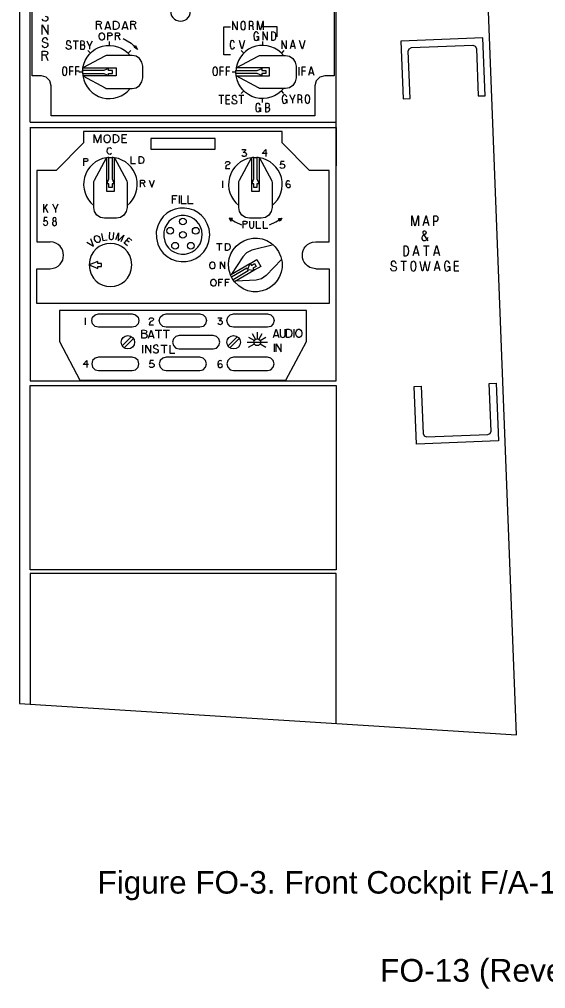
# Model space of a CAD drawing. Header units: millimetres. Extents: x 0.4 to 14.3, y 0.4 to 10.4.
# Drawn here: x 8.117 to 10.67, y 0.411 to 5.116 of the extents above; entities that cross this region are included whole.
import ezdxf

# ---------------------------------------------------------------- set-up
doc = ezdxf.new("R2010")
doc.units = ezdxf.units.MM
doc.layers.add('PDF_Geometry', color=7, linetype='Continuous')
doc.layers.add('PDF_Text', color=7, linetype='Continuous', true_color=0x231f20)
doc.styles.add('PDF Arial', font='arial.ttf')

msp = doc.modelspace()

# ---------------------------------------------------------------- linework, layer by layer
at = {"layer": 'PDF_Geometry', "lineweight": 15}
for points in [[(10.3665, 5.8443), (10.2475, 8.917), (8.1167, 9.8705), (8.1167, 1.7942), (10.5292, 1.6424), (10.3786, 5.532)], [(8.1684, 4.6169), (8.1684, 5.5945)], [(8.1684, 4.5916), (8.1684, 3.3617), (9.6538, 3.3617), (9.6538, 4.6158), (9.6538, 5.4299)], [(8.2268, 5.0428), (8.2268, 5.0894), (8.2557, 5.0428), (8.2557, 5.0894)], [(8.4916, 5.0667), (8.4916, 5.1074)], [(8.517, 5.0667), (8.5068, 5.0904)], [(8.5322, 5.0667), (8.5453, 5.1074), (8.5589, 5.0667)], [(8.5741, 5.0667), (8.5741, 5.1074)], [(8.616, 5.0667), (8.6292, 5.1074), (8.6427, 5.0667)], [(8.6579, 5.0667), (8.6579, 5.1074)], [(8.6833, 5.0667), (8.6732, 5.0904)], [(9.1728, 5.1058), (9.1728, 5.0658), (9.1723, 5.0658), (9.1523, 5.1058), (9.1514, 5.1058), (9.1514, 5.0658)], [(9.2316, 5.1058), (9.2316, 5.0658)], [(9.2525, 5.0658), (9.252, 5.0667), (9.252, 5.0681), (9.2516, 5.0691), (9.2506, 5.0779), (9.2506, 5.0798), (9.2497, 5.0812), (9.2488, 5.0821), (9.2474, 5.083), (9.246, 5.084), (9.2446, 5.084), (9.2432, 5.0844), (9.2316, 5.0844)], [(9.3014, 5.0658), (9.3014, 5.1058), (9.2972, 5.1058), (9.287, 5.0658), (9.2852, 5.0658), (9.2749, 5.1058), (9.2708, 5.1058), (9.2708, 5.0658)], [(8.5352, 5.0764), (8.5555, 5.0764)], [(8.5463, 5.0153), (8.5463, 5.0502)], [(8.5833, 5.0153), (8.5833, 5.0502)], [(8.6051, 5.0153), (8.5963, 5.0357)], [(8.619, 5.0764), (8.6393, 5.0764)], [(9.1419, 4.9445), (9.1088, 4.9445), (9.1088, 5.0799), (9.1419, 5.0799)], [(9.3671, 5.0314), (9.3671, 5.0799), (9.2889, 5.0799)], [(9.3195, 5.0546), (9.3195, 5.0146), (9.319, 5.0146), (9.2991, 5.0546), (9.2981, 5.0546), (9.2981, 5.0146)], [(9.3404, 5.0546), (9.3404, 5.0146)], [(8.4029, 5.0108), (8.3783, 5.0108)], [(8.3908, 4.9708), (8.3908, 5.0108)], [(8.4138, 5.0108), (8.4138, 4.9708)], [(8.4138, 4.9917), (8.4245, 4.9917), (8.4259, 4.9917)], [(8.4697, 5.0108), (8.4577, 4.9852), (8.4456, 5.0108)], [(8.5526, 5.0081), (8.5526, 4.99)], [(8.6198, 5.0232), (8.6585, 5.001), (8.6904, 4.9697)], [(9.2095, 5.0132), (9.1979, 4.9732), (9.1956, 4.9732), (9.184, 5.0132)], [(9.2674, 5.0328), (9.2772, 5.0328), (9.2772, 5.0141)], [(9.2966, 5.0081), (9.2966, 4.99)], [(9.4114, 5.0132), (9.4114, 4.9732), (9.411, 4.9732), (9.391, 5.0132), (9.3901, 5.0132), (9.3901, 4.9732)], [(9.4572, 4.9732), (9.4456, 5.0132), (9.4423, 5.0132), (9.4307, 4.9732)], [(9.502, 5.0132), (9.4904, 4.9732), (9.4881, 4.9732), (9.4765, 5.0132)], [(8.2272, 4.9148), (8.2272, 4.9619)], [(8.2566, 4.9148), (8.2448, 4.9423)], [(8.4484, 4.9649), (8.4612, 4.9521)], [(8.4577, 4.9852), (8.4577, 4.9708)], [(8.6567, 4.9649), (8.6439, 4.9521)], [(9.1925, 4.9649), (9.2052, 4.9521)], [(9.4007, 4.9649), (9.3879, 4.9521)], [(9.4344, 4.9862), (9.4535, 4.9862)], [(8.3775, 4.8848), (8.3598, 4.8848), (8.3598, 4.8448)], [(8.3598, 4.8662), (8.377, 4.8662)], [(8.4073, 4.8848), (8.3896, 4.8848), (8.3896, 4.8448)], [(8.3896, 4.8662), (8.4068, 4.8662)], [(8.4053, 4.8606), (8.4234, 4.8606)], [(9.1076, 4.8841), (9.0899, 4.8841), (9.0899, 4.8441)], [(9.0899, 4.8655), (9.1071, 4.8655)], [(9.1374, 4.8841), (9.1197, 4.8841), (9.1197, 4.8441)], [(9.1197, 4.8655), (9.1369, 4.8655)], [(9.1493, 4.8606), (9.1674, 4.8606)], [(9.472, 4.8841), (9.472, 4.8441)], [(9.505, 4.8841), (9.4874, 4.8841), (9.4874, 4.8441)], [(9.4874, 4.8655), (9.5046, 4.8655)], [(9.5465, 4.8441), (9.5349, 4.8841), (9.5316, 4.8841), (9.52, 4.8441)], [(9.5237, 4.8571), (9.5428, 4.8571)], [(9.2052, 4.7691), (9.1925, 4.7563)], [(9.4007, 4.7563), (9.3879, 4.7691)], [(9.1091, 4.7457), (9.0845, 4.7457)], [(9.097, 4.7057), (9.097, 4.7457)], [(9.1372, 4.7457), (9.1191, 4.7457), (9.1191, 4.7057), (9.1386, 4.7057)], [(9.1191, 4.7266), (9.1368, 4.7266)], [(9.2065, 4.7457), (9.1819, 4.7457)], [(9.1944, 4.7057), (9.1944, 4.7457)], [(9.2966, 4.7131), (9.2966, 4.7312)], [(9.3113, 4.7078), (9.3113, 4.6678)], [(9.4051, 4.7271), (9.4149, 4.7271), (9.4149, 4.7084)], [(9.4535, 4.7489), (9.4414, 4.7233), (9.4293, 4.7489)], [(9.4414, 4.7233), (9.4414, 4.7089)], [(9.468, 4.7489), (9.468, 4.7089)], [(9.4889, 4.7089), (9.4884, 4.7098), (9.4884, 4.7112), (9.4879, 4.7122), (9.487, 4.721), (9.487, 4.7229), (9.4861, 4.7243), (9.4851, 4.7252), (9.4837, 4.7261), (9.4823, 4.7271), (9.481, 4.7271), (9.4796, 4.7275), (9.468, 4.7275)], [(9.2766, 4.6859), (9.2864, 4.6859), (9.2864, 4.6673)], [(9.3113, 4.6887), (9.322, 4.6887), (9.3234, 4.6887), (9.3248, 4.6892), (9.3267, 4.6901), (9.3281, 4.6915), (9.329, 4.6929)], [(9.6538, 4.6158), (8.1683, 4.6158)], [(8.168, 4.5916), (9.6526, 4.5916)], [(9.5547, 4.0359), (9.6198, 4.0359), (9.6198, 4.3829), (9.525, 4.3829), (9.3922, 4.516), (9.3922, 4.5708), (8.4284, 4.5708), (8.4284, 4.516), (8.2956, 4.3829), (8.2008, 4.3829), (8.2008, 4.0359), (8.2659, 4.0359)], [(9.6538, 4.5916), (9.6538, 4.4052)], [(8.4803, 4.5165), (8.4803, 4.5564), (8.4957, 4.5165), (8.5114, 4.5564), (8.5114, 4.5165)], [(8.5729, 4.5165), (8.5729, 4.5564)], [(8.6383, 4.5165), (8.6151, 4.5165), (8.6151, 4.5564), (8.6383, 4.5564)], [(8.6151, 4.5398), (8.6317, 4.5398)], [(9.1958, 4.484), (9.214, 4.484), (9.2136, 4.4801), (9.2118, 4.4769), (9.2086, 4.4737), (9.2051, 4.4715), (9.2015, 4.4697)], [(9.3196, 4.464), (9.294, 4.464), (9.3125, 4.484), (9.3125, 4.4498)], [(8.4295, 4.4056), (8.4295, 4.4398)], [(8.6581, 4.4495), (8.6581, 4.4157), (8.6797, 4.4157)], [(8.6984, 4.4157), (8.6984, 4.4499)], [(9.1174, 4.4165), (9.117, 4.4186), (9.1178, 4.4215), (9.1202, 4.424), (9.1234, 4.4258), (9.1273, 4.4265), (9.1316, 4.4258), (9.1348, 4.424), (9.1373, 4.4215)], [(9.401, 4.4261), (9.3854, 4.4261), (9.3825, 4.4101), (9.3854, 4.4126), (9.3886, 4.414), (9.3925, 4.4147), (9.3971, 4.4136), (9.401, 4.4111), (9.4039, 4.4076), (9.4046, 4.4033), (9.4039, 4.399), (9.401, 4.3955), (9.3971, 4.393), (9.3925, 4.3923), (9.3875, 4.393), (9.3836, 4.3955), (9.3815, 4.3987)], [(9.117, 4.3923), (9.138, 4.3923)], [(8.705, 4.3006), (8.705, 4.3348)], [(8.7468, 4.3348), (8.7596, 4.3006), (8.7724, 4.3348)], [(9.103, 4.3328), (9.103, 4.2986)], [(8.7263, 4.3006), (8.7178, 4.3206)], [(8.8593, 4.2215), (8.8593, 4.261), (8.8825, 4.261)], [(8.8593, 4.2448), (8.8759, 4.2448)], [(8.8922, 4.261), (8.8922, 4.2215)], [(8.9018, 4.261), (8.9018, 4.2215), (8.9272, 4.2215)], [(8.9347, 4.261), (8.9347, 4.2215), (8.96, 4.2215)], [(8.2334, 4.1917), (8.2534, 4.2182)], [(8.2334, 4.2182), (8.2334, 4.1782)], [(8.2413, 4.2024), (8.2543, 4.1782)], [(8.3035, 4.2182), (8.2914, 4.1926), (8.2793, 4.2182)], [(8.2914, 4.1926), (8.2914, 4.1782)], [(8.2515, 4.1542), (8.2366, 4.1542), (8.2348, 4.1338)], [(9.1344, 4.1514), (9.1632, 4.1326), (9.1946, 4.1187)], [(9.3302, 4.1191), (9.3611, 4.1328), (9.3894, 4.1514)], [(10.0544, 4.1144), (10.0544, 4.1605), (10.0496, 4.1605), (10.0378, 4.1144), (10.0357, 4.1144), (10.0239, 4.1605), (10.0191, 4.1605), (10.0191, 4.1144)], [(10.1055, 4.1144), (10.0921, 4.1605), (10.0883, 4.1605), (10.0749, 4.1144)], [(10.1458, 4.1578), (10.1442, 4.1589), (10.1426, 4.1599), (10.141, 4.1599), (10.1399, 4.1605), (10.126, 4.1605), (10.126, 4.1144)], [(8.2798, 4.1175), (8.2808, 4.1165), (8.2821, 4.1156), (8.284, 4.1147), (8.2854, 4.1142), (8.2873, 4.1142)], [(9.2019, 4.102), (9.2019, 4.1362)], [(9.2335, 4.1362), (9.2335, 4.1123), (9.2342, 4.1084), (9.2364, 4.1048), (9.2399, 4.1027), (9.2439, 4.102), (9.2478, 4.1027), (9.251, 4.1048), (9.2535, 4.1084), (9.2542, 4.1123), (9.2542, 4.1362)], [(9.2659, 4.1358), (9.2659, 4.102), (9.2876, 4.102)], [(9.3003, 4.1358), (9.3003, 4.102), (9.322, 4.102)], [(10.0792, 4.1294), (10.1012, 4.1294)], [(8.4434, 4.0337), (8.4762, 4.0152), (8.4636, 4.0507)], [(8.5152, 4.0766), (8.5213, 4.0422), (8.5433, 4.0461)], [(8.5537, 4.0832), (8.5516, 4.0587), (8.5519, 4.0546), (8.5538, 4.0508), (8.5573, 4.0482), (8.5612, 4.0472), (8.5653, 4.0475), (8.5688, 4.0495), (8.5717, 4.0529), (8.5728, 4.0568), (8.5749, 4.0814)], [(8.5842, 4.0465), (8.5977, 4.0791), (8.5968, 4.0413), (8.6231, 4.0685), (8.6096, 4.0359)], [(8.6405, 4.0158), (8.6248, 4.029), (8.6474, 4.056), (8.6631, 4.0428)], [(10.0997, 4.0412), (10.0772, 4.0755), (10.0761, 4.0777), (10.0756, 4.0798), (10.0756, 4.0836), (10.0766, 4.0857), (10.0777, 4.0873), (10.0793, 4.0884), (10.0815, 4.0889), (10.0836, 4.0889), (10.0852, 4.0884), (10.0874, 4.0873)], [(8.638, 4.0447), (8.6492, 4.0353)], [(9.0733, 4.0282), (9.1004, 4.0282)], [(9.0868, 4.0282), (9.0868, 3.994)], [(9.1172, 3.994), (9.1172, 4.0282)], [(9.349, 4.0207), (9.2444, 3.9949), (9.2193, 3.9833), (9.2002, 3.9633), (9.1467, 3.8796)], [(9.9814, 4.0142), (9.9814, 3.9681)], [(10.057, 3.9681), (10.0436, 4.0142), (10.0399, 4.0142), (10.0265, 3.9681)], [(10.1059, 4.0142), (10.0775, 4.0142)], [(10.092, 3.9681), (10.092, 4.0142)], [(10.1569, 3.9681), (10.1436, 4.0142), (10.1398, 4.0142), (10.1264, 3.9681)], [(10.0308, 3.9831), (10.0527, 3.9831)], [(10.1307, 3.9831), (10.1527, 3.9831)], [(9.5547, 3.9054), (9.6198, 3.9054), (9.6198, 3.7358), (8.2008, 3.7358), (8.2008, 3.9054), (8.2659, 3.9054)], [(9.0931, 3.9044), (9.0931, 3.9383), (9.1141, 3.9044), (9.1141, 3.9383)], [(9.2551, 3.8971), (9.224, 3.9008), (9.2276, 3.8946), (9.1533, 3.8517), (9.1492, 3.8583), (9.1455, 3.8652), (9.1429, 3.8706), (9.1406, 3.8761), (9.2357, 3.9311), (9.2364, 3.9315), (9.2422, 3.9214), (9.258, 3.9306), (9.2657, 3.9169), (9.2499, 3.9078), (9.2559, 3.8976)], [(9.2357, 3.9311), (9.2233, 3.902), (9.2198, 3.9082), (9.1455, 3.8652)], [(9.2364, 3.9315), (9.2691, 3.9501), (9.2885, 3.9164), (9.2559, 3.8976), (9.2551, 3.8971), (9.1602, 3.8422), (9.1566, 3.8469), (9.1533, 3.8517)], [(9.3893, 3.9507), (9.3148, 3.8728), (9.2922, 3.8568), (9.2653, 3.8503), (9.1663, 3.8457)], [(9.9953, 3.941), (9.9669, 3.941)], [(9.9814, 3.895), (9.9814, 3.941)], [(10.1081, 3.941), (10.0984, 3.895), (10.0947, 3.895), (10.0861, 3.941), (10.0834, 3.941), (10.0749, 3.895), (10.0717, 3.895), (10.062, 3.941)], [(10.1591, 3.895), (10.1457, 3.941), (10.142, 3.941), (10.1286, 3.895)], [(10.1329, 3.91), (10.1548, 3.91)], [(10.1946, 3.9159), (10.2058, 3.9159), (10.2058, 3.8944)], [(10.2472, 3.941), (10.2263, 3.941), (10.2263, 3.895), (10.2488, 3.895)], [(10.2263, 3.9191), (10.2467, 3.9191)], [(9.0837, 3.8201), (9.0837, 3.854), (9.1036, 3.854)], [(9.0837, 3.8401), (9.0979, 3.8401)], [(9.1165, 3.8201), (9.1165, 3.854), (9.1365, 3.854)], [(9.1165, 3.8401), (9.1308, 3.8401)], [(8.4366, 3.6677), (8.4366, 3.6335)], [(8.7475, 3.6577), (8.7471, 3.6599), (8.7478, 3.6627), (8.7503, 3.6652), (8.7535, 3.667), (8.7574, 3.6677), (8.7617, 3.667), (8.7649, 3.6652), (8.7674, 3.6627)], [(8.7471, 3.6335), (8.7681, 3.6335)], [(9.079, 3.6677), (9.0971, 3.6677), (9.0968, 3.6638), (9.095, 3.6606), (9.0918, 3.6574), (9.0882, 3.6552), (9.0847, 3.6535)], [(8.7116, 3.5678), (8.7116, 3.6077)], [(8.7433, 3.5678), (8.7562, 3.6077), (8.7695, 3.5678)], [(8.7462, 3.5773), (8.7662, 3.5773)], [(8.7758, 3.6077), (8.8074, 3.6077)], [(8.7917, 3.6077), (8.7917, 3.5678)], [(8.8138, 3.6077), (8.8454, 3.6077)], [(8.8296, 3.6077), (8.8296, 3.5678)], [(9.2466, 3.5908), (9.2629, 3.5626)], [(9.271, 3.5974), (9.271, 3.5647)], [(9.2792, 3.5626), (9.2955, 3.5908)], [(9.3502, 3.5719), (9.363, 3.6118), (9.3763, 3.5719)], [(9.3531, 3.5815), (9.373, 3.5815)], [(9.3827, 3.6118), (9.3827, 3.584), (9.3835, 3.5794), (9.386, 3.5752), (9.3902, 3.5727), (9.3947, 3.5719), (9.3993, 3.5727), (9.4031, 3.5752), (9.406, 3.5794), (9.4068, 3.584), (9.4068, 3.6118)], [(9.4132, 3.5719), (9.4132, 3.6118)], [(9.4486, 3.6114), (9.4486, 3.5719)], [(8.6162, 3.5304), (8.6613, 3.5756)], [(8.6253, 3.5213), (8.6704, 3.5665)], [(8.7145, 3.5346), (8.7145, 3.4951)], [(8.7298, 3.4951), (8.7298, 3.5346), (8.7543, 3.4951), (8.7543, 3.5346)], [(8.8028, 3.535), (8.8344, 3.535)], [(8.8186, 3.535), (8.8186, 3.4951)], [(8.8464, 3.5346), (8.8464, 3.4951), (8.8717, 3.4951)], [(9.1293, 3.5304), (9.1744, 3.5756)], [(9.1384, 3.5213), (9.1836, 3.5665)], [(9.2222, 3.5484), (9.3199, 3.5484)], [(9.2287, 3.5729), (9.2569, 3.5566)], [(9.2287, 3.524), (9.2569, 3.5403)], [(9.2851, 3.5566), (9.3133, 3.5729)], [(9.2851, 3.5403), (9.3133, 3.524)], [(9.3531, 3.5408), (9.3531, 3.5013)], [(9.3627, 3.5013), (9.3627, 3.5408), (9.3873, 3.5013), (9.3873, 3.5408)], [(8.4516, 3.4398), (8.426, 3.4398), (8.4445, 3.4598), (8.4445, 3.4256)], [(8.767, 3.4594), (8.7514, 3.4594), (8.7485, 3.4434), (8.7514, 3.4459), (8.7546, 3.4473), (8.7585, 3.448), (8.7631, 3.4469), (8.767, 3.4445), (8.7699, 3.4409), (8.7706, 3.4366), (8.7699, 3.4323), (8.767, 3.4288), (8.7631, 3.4263), (8.7585, 3.4256), (8.7535, 3.4263), (8.7496, 3.4288), (8.7475, 3.432)], [(9.6538, 3.3384), (9.6538, 2.4443), (8.1684, 2.4443), (8.1684, 3.3384), (9.6538, 3.3384), (9.6538, 2.9527)], [(9.6538, 1.6975), (9.6538, 2.4255), (8.1684, 2.4255), (8.1684, 1.7909)]]:
    msp.add_lwpolyline(points, dxfattribs=at)
for points in [[(9.5504, 5.2637), (9.5569, 5.2394), (9.5746, 5.2216), (9.5988, 5.2151), (9.6434, 5.2151), (9.6434, 4.8425), (9.5988, 4.8425), (9.5746, 4.836), (9.5569, 4.8182), (9.5504, 4.7939), (9.5504, 4.6484), (8.2716, 4.6484), (8.2716, 4.7939), (8.2651, 4.8182), (8.2474, 4.836), (8.2232, 4.8425), (8.1786, 4.8425), (8.1786, 5.2151), (8.2232, 5.2151), (8.2474, 5.2216), (8.2651, 5.2394), (8.2716, 5.2637), (8.2716, 5.4092), (9.5504, 5.4092)], [(8.673, 4.9815), (8.6803, 4.9888), (8.6904, 4.9697)], [(9.979, 4.7301), (10.0125, 4.7314), (10.0036, 4.9618), (10.0079, 4.9734), (10.0191, 4.9786), (10.3173, 4.9902), (10.3288, 4.9859), (10.334, 4.9747), (10.3429, 4.7442), (10.3765, 4.7455), (10.3657, 5.0258), (9.9681, 5.0103)], [(8.5497, 4.8529), (8.5678, 4.8529), (8.5678, 4.8682), (8.5497, 4.8682), (8.5497, 4.8779), (8.5263, 4.8682), (8.4236, 4.8682), (8.4234, 4.8606), (8.4236, 4.8529), (8.5263, 4.8529), (8.5497, 4.8432)], [(8.754, 4.5379), (8.754, 4.4857), (9.0666, 4.4857), (9.0666, 4.5379)], [(8.551, 4.4453), (8.5587, 4.4455), (8.5663, 4.4453), (8.5663, 4.3416), (8.5761, 4.318), (8.5663, 4.318), (8.5663, 4.2997), (8.551, 4.2997), (8.551, 4.318), (8.5412, 4.318), (8.551, 4.3416)], [(9.2542, 4.4453), (9.2619, 4.4455), (9.2696, 4.4453), (9.2696, 4.3416), (9.2794, 4.318), (9.2696, 4.318), (9.2696, 4.2997), (9.2542, 4.2997), (9.2542, 4.318), (9.2445, 4.318), (9.2542, 4.3416)], [(9.1344, 4.1514), (9.1428, 4.1357), (9.1514, 4.1488)], [(9.3822, 4.1357), (9.3735, 4.1488), (9.3905, 4.1514)], [(8.4966, 3.916), (8.5148, 3.916), (8.5148, 3.9313), (8.4966, 3.9313), (8.4966, 3.9411), (8.4545, 3.9237), (8.4966, 3.9062)], [(8.4102, 3.3637), (9.4104, 3.3637), (9.5094, 3.5516), (9.5094, 3.7029), (8.3112, 3.7029), (8.3112, 3.5516)], [(8.5001, 3.621), (8.4838, 3.6253), (8.4719, 3.6373), (8.4675, 3.6536), (8.4719, 3.6699), (8.4838, 3.6818), (8.5001, 3.6862), (8.6642, 3.6862), (8.6804, 3.6818), (8.6923, 3.6699), (8.6967, 3.6536), (8.6923, 3.6373), (8.6804, 3.6253), (8.6642, 3.621)], [(8.9923, 3.621), (8.8283, 3.621), (8.812, 3.6253), (8.8, 3.6373), (8.7957, 3.6536), (8.8, 3.6699), (8.812, 3.6818), (8.8283, 3.6862), (8.9923, 3.6862), (9.0086, 3.6818), (9.0205, 3.6699), (9.0249, 3.6536), (9.0205, 3.6373), (9.0086, 3.6253)], [(9.3205, 3.621), (9.1564, 3.621), (9.1402, 3.6253), (9.1282, 3.6373), (9.1239, 3.6536), (9.1282, 3.6699), (9.1402, 3.6818), (9.1564, 3.6862), (9.3205, 3.6862), (9.3368, 3.6818), (9.3487, 3.6699), (9.3531, 3.6536), (9.3487, 3.6373), (9.3368, 3.6253)], [(9.0562, 3.5158), (9.0724, 3.5202), (9.0843, 3.5321), (9.0887, 3.5484), (9.0843, 3.5647), (9.0724, 3.5767), (9.0562, 3.5811), (8.8921, 3.5811), (8.8758, 3.5767), (8.8639, 3.5647), (8.8595, 3.5484), (8.8639, 3.5321), (8.8758, 3.5202), (8.8921, 3.5158)], [(8.5001, 3.4107), (8.6642, 3.4107), (8.6804, 3.415), (8.6923, 3.427), (8.6967, 3.4433), (8.6923, 3.4596), (8.6804, 3.4715), (8.6642, 3.4759), (8.5001, 3.4759), (8.4838, 3.4715), (8.4719, 3.4596), (8.4675, 3.4433), (8.4719, 3.427), (8.4838, 3.415)], [(8.9923, 3.4107), (9.0086, 3.415), (9.0205, 3.427), (9.0249, 3.4433), (9.0205, 3.4596), (9.0086, 3.4715), (8.9923, 3.4759), (8.8283, 3.4759), (8.812, 3.4715), (8.8, 3.4596), (8.7957, 3.4433), (8.8, 3.427), (8.812, 3.415), (8.8283, 3.4107)], [(9.1564, 3.4107), (9.3205, 3.4107), (9.3368, 3.415), (9.3487, 3.427), (9.3531, 3.4433), (9.3487, 3.4596), (9.3368, 3.4715), (9.3205, 3.4759), (9.1564, 3.4759), (9.1402, 3.4715), (9.1282, 3.4596), (9.1239, 3.4433), (9.1282, 3.427), (9.1402, 3.415)], [(10.397, 3.348), (10.4306, 3.3493), (10.4414, 3.0691), (10.0439, 3.0537), (10.033, 3.3339), (10.0666, 3.3352), (10.0755, 3.1048), (10.0807, 3.0935), (10.0923, 3.0892), (10.3904, 3.1008), (10.4017, 3.106), (10.4059, 3.1176)]]:
    msp.add_lwpolyline(points, close=True, dxfattribs=at)
for points in [[(8.4236, 4.8682), (8.4241, 4.8741), (8.4248, 4.88), (8.5858, 4.88), (8.5858, 4.8412), (8.4248, 4.8412), (8.5324, 4.7834), (8.5383, 4.7811), (8.5446, 4.7804), (8.6636, 4.7804), (8.6834, 4.7843), (8.7002, 4.7955), (8.7114, 4.8123), (8.7153, 4.8321), (8.7153, 4.8891), (8.7114, 4.9089), (8.7002, 4.9257), (8.6834, 4.9369), (8.6636, 4.9408), (8.5442, 4.9408), (8.5379, 4.94), (8.5319, 4.9377), (8.4248, 4.88, -0.656345), (8.6539, 4.9408)], [(9.3979, 4.9408, 0.656323), (9.1688, 4.88), (9.276, 4.9377), (9.2819, 4.94), (9.2882, 4.9408), (9.4077, 4.9408), (9.4274, 4.9369), (9.4442, 4.9257), (9.4554, 4.9089), (9.4593, 4.8891), (9.4593, 4.8321), (9.4554, 4.8123), (9.4442, 4.7955), (9.4274, 4.7843), (9.4077, 4.7804), (9.2887, 4.7804), (9.2824, 4.7811), (9.2764, 4.7834), (9.1689, 4.8412), (9.3299, 4.8412), (9.3299, 4.88), (9.1689, 4.88), (9.1681, 4.8741), (9.1676, 4.8682)], [(8.4236, 4.8529), (8.4241, 4.8471), (8.4248, 4.8412, 0.656614), (8.6539, 4.7804)], [(9.3979, 4.7804, -0.656693), (9.1689, 4.8412), (9.1681, 4.8471), (9.1676, 4.8529), (9.1674, 4.8606), (9.1676, 4.8682), (9.2703, 4.8682), (9.2937, 4.8779), (9.2937, 4.8682), (9.3118, 4.8682), (9.3118, 4.8529), (9.2937, 4.8529), (9.2937, 4.8432), (9.2703, 4.8529), (9.1676, 4.8529)], [(8.551, 4.4453), (8.5451, 4.4448), (8.5392, 4.4441, 0.654516), (8.4779, 4.2127)], [(8.6394, 4.2127, 0.654378), (8.5782, 4.4441), (8.6363, 4.3359), (8.6386, 4.3299), (8.6394, 4.3235), (8.6394, 4.2028), (8.6354, 4.1829), (8.6242, 4.166), (8.6072, 4.1546), (8.5873, 4.1507), (8.53, 4.1507), (8.5101, 4.1546), (8.4932, 4.166), (8.4819, 4.1829), (8.4779, 4.2028), (8.4779, 4.3231), (8.4787, 4.3294), (8.481, 4.3354), (8.5392, 4.4441), (8.5391, 4.2814), (8.5782, 4.2814), (8.5782, 4.444), (8.5723, 4.4448), (8.5663, 4.4453)], [(9.2542, 4.4453), (9.2483, 4.4448), (9.2425, 4.4441, 0.654505), (9.1812, 4.2127)], [(9.3427, 4.2127, 0.654378), (9.2815, 4.4441), (9.3396, 4.3359), (9.3419, 4.3299), (9.3427, 4.3235), (9.3427, 4.2028), (9.3387, 4.1829), (9.3274, 4.166), (9.3105, 4.1546), (9.2906, 4.1507), (9.2333, 4.1507), (9.2133, 4.1546), (9.1964, 4.166), (9.1851, 4.1829), (9.1812, 4.2028), (9.1812, 4.3231), (9.182, 4.3294), (9.1843, 4.3354), (9.2425, 4.4441), (9.2424, 4.2814), (9.2815, 4.2814), (9.2815, 4.444), (9.2755, 4.4448), (9.2696, 4.4453)]]:
    msp.add_lwpolyline(points, format="xyb", dxfattribs=at)
for centre, radius in [((8.9103, 4.135), 0.0163), ((8.8484, 4.0899), 0.0163), ((8.9722, 4.0899), 0.0163), ((8.9103, 4.0698), 0.0163), ((8.872, 4.017), 0.0163), ((8.9486, 4.017), 0.0163), ((8.6433, 3.5484), 0.0326), ((9.1564, 3.5484), 0.0326), ((9.271, 3.5484), 0.0163)]:
    msp.add_circle(centre, radius, dxfattribs=at)
for points in [[(8.2413, 5.1318), (8.2742, 5.1256), (8.2405, 5.0886), (8.2275, 5.1171)], [(8.8538, 5.1738), (8.8296, 5.0856), (8.9678, 5.0857), (8.9436, 5.1738)], [(8.4916, 5.1074), (8.4997, 5.1061), (8.5141, 5.1117), (8.5153, 5.0989)], [(8.5153, 5.0989), (8.5141, 5.0861), (8.4997, 5.0916), (8.4916, 5.0904)], [(8.5741, 5.1074), (8.5906, 5.1097), (8.5998, 5.1039), (8.6008, 5.087)], [(8.6008, 5.087), (8.5998, 5.0701), (8.5906, 5.0643), (8.5741, 5.0667)], [(8.6579, 5.1074), (8.6661, 5.1061), (8.6805, 5.1117), (8.6816, 5.0989)], [(8.6816, 5.0989), (8.6805, 5.0861), (8.6661, 5.0917), (8.6579, 5.0904)], [(9.2022, 5.1068), (9.1912, 5.105), (9.1916, 5.0958), (9.191, 5.0868)], [(9.191, 5.0868), (9.191, 5.0825), (9.1912, 5.0752), (9.1929, 5.0714)], [(9.2133, 5.0844), (9.2129, 5.0939), (9.2139, 5.105), (9.2022, 5.1068)], [(9.2022, 5.0644), (9.213, 5.0661), (9.2129, 5.0756), (9.2133, 5.0844)], [(9.2516, 5.097), (9.2508, 5.1085), (9.2394, 5.1055), (9.2316, 5.1058)], [(9.2409, 5.0844), (9.2475, 5.0841), (9.253, 5.0907), (9.2516, 5.097)], [(8.255, 5.0156), (8.2466, 5.0426), (8.2065, 5.0104), (8.2413, 5.0038)], [(8.5134, 5.0157), (8.498, 5.0225), (8.5022, 5.054), (8.5199, 5.0498)], [(8.5199, 5.0498), (8.5361, 5.0435), (8.5312, 5.0112), (8.5134, 5.0157)], [(8.5463, 5.0502), (8.5534, 5.0491), (8.5656, 5.0539), (8.5667, 5.0429)], [(8.5667, 5.0429), (8.5656, 5.0319), (8.5534, 5.0368), (8.5463, 5.0357)], [(8.5833, 5.0502), (8.5903, 5.0491), (8.6026, 5.0539), (8.6036, 5.0429)], [(8.6036, 5.0429), (8.6026, 5.0319), (8.5903, 5.0367), (8.5833, 5.0357)], [(9.1929, 5.0714), (9.1949, 5.0667), (9.1973, 5.0655), (9.2022, 5.0644)], [(9.2763, 5.0439), (9.2722, 5.063), (9.2509, 5.0587), (9.2544, 5.0304)], [(9.3618, 5.0337), (9.3613, 5.0505), (9.3592, 5.0566), (9.3404, 5.0546)], [(8.2413, 5.0038), (8.2742, 4.9976), (8.2405, 4.9606), (8.2275, 4.9891)], [(8.3464, 5.008), (8.3439, 5.0046), (8.3442, 5.0017), (8.3455, 4.9978)], [(8.3455, 4.9978), (8.3476, 4.9908), (8.3529, 4.9922), (8.3608, 4.9894)], [(8.3655, 5.0011), (8.3668, 5.0121), (8.3529, 5.0153), (8.3464, 5.008)], [(8.3608, 4.9894), (8.3684, 4.9861), (8.3698, 4.9745), (8.3618, 4.9708)], [(8.4333, 5.0025), (8.431, 5.0135), (8.4231, 5.0105), (8.4138, 5.0108)], [(8.4347, 4.9806), (8.4353, 4.9858), (8.4302, 4.9926), (8.4245, 4.9917)], [(8.4259, 4.9917), (8.4302, 4.9924), (8.434, 4.9983), (8.4333, 5.0025)], [(9.1612, 5.0025), (9.1582, 5.0202), (9.1375, 5.0176), (9.1394, 4.9941)], [(9.1394, 4.9941), (9.1397, 4.9869), (9.1389, 4.9757), (9.1473, 4.9727)], [(9.2544, 5.0304), (9.2554, 5.0221), (9.2556, 5.015), (9.2656, 5.0132)], [(9.2656, 5.0132), (9.2762, 5.0148), (9.2762, 5.024), (9.2767, 5.0328)], [(9.3404, 5.0146), (9.357, 5.0124), (9.3616, 5.0184), (9.3618, 5.0337)], [(8.2272, 4.9619), (8.2366, 4.9605), (8.2533, 4.9669), (8.2546, 4.9521)], [(8.2546, 4.9521), (8.2533, 4.9373), (8.2366, 4.9437), (8.2272, 4.9423)], [(8.3618, 4.9708), (8.3528, 4.9672), (8.3435, 4.9705), (8.3441, 4.9815)], [(8.4138, 4.9708), (8.4237, 4.9705), (8.4327, 4.969), (8.4347, 4.9806)], [(9.1473, 4.9727), (9.151, 4.9712), (9.1532, 4.9721), (9.1566, 4.9741)], [(9.1566, 4.9741), (9.1589, 4.9763), (9.1606, 4.9792), (9.1608, 4.9825)], [(8.3365, 4.8857), (8.3255, 4.8839), (8.3259, 4.8748), (8.3253, 4.8657)], [(8.3253, 4.8657), (8.3253, 4.8615), (8.3255, 4.8542), (8.3272, 4.8503)], [(8.3272, 4.8503), (8.3292, 4.8457), (8.3317, 4.8445), (8.3365, 4.8434)], [(8.3476, 4.8634), (8.3473, 4.8728), (8.3482, 4.884), (8.3365, 4.8857)], [(8.3365, 4.8434), (8.3473, 4.845), (8.3472, 4.8545), (8.3476, 4.8634)], [(9.0554, 4.865), (9.0557, 4.8557), (9.055, 4.8444), (9.0666, 4.8427)], [(9.0666, 4.8851), (9.0556, 4.8832), (9.056, 4.8741), (9.0554, 4.865)], [(9.0777, 4.8627), (9.0773, 4.8722), (9.0783, 4.8833), (9.0666, 4.8851)], [(9.0666, 4.8427), (9.0774, 4.8443), (9.0773, 4.8539), (9.0777, 4.8627)], [(9.4139, 4.7382), (9.41, 4.7573), (9.3886, 4.753), (9.3921, 4.7247)], [(9.1663, 4.7057), (9.1573, 4.7021), (9.148, 4.7053), (9.1486, 4.7164)], [(9.151, 4.7429), (9.1485, 4.7394), (9.1487, 4.7365), (9.15, 4.7327)], [(9.15, 4.7327), (9.1516, 4.7257), (9.1599, 4.7263), (9.1654, 4.7243)], [(9.17, 4.7359), (9.1713, 4.747), (9.1574, 4.7502), (9.151, 4.7429)], [(9.1654, 4.7243), (9.1729, 4.7209), (9.1743, 4.7094), (9.1663, 4.7057)], [(9.2854, 4.6971), (9.2814, 4.7162), (9.2601, 4.7118), (9.2636, 4.6836)], [(9.3309, 4.6994), (9.3285, 4.7105), (9.3208, 4.7074), (9.3113, 4.7078)], [(9.3921, 4.7247), (9.393, 4.7164), (9.3933, 4.7092), (9.4033, 4.7075)], [(9.4033, 4.7075), (9.4139, 4.7092), (9.4139, 4.7183), (9.4144, 4.7271)], [(9.4879, 4.7401), (9.4872, 4.7515), (9.4758, 4.7486), (9.468, 4.7489)], [(9.4772, 4.7275), (9.4839, 4.7272), (9.4894, 4.7338), (9.4879, 4.7401)], [(9.5033, 4.7298), (9.5036, 4.7206), (9.5029, 4.7092), (9.5145, 4.7075)], [(9.5145, 4.7499), (9.5035, 4.748), (9.5039, 4.7389), (9.5033, 4.7298)], [(9.5256, 4.7275), (9.5252, 4.737), (9.5262, 4.7481), (9.5145, 4.7499)], [(9.5145, 4.7075), (9.5252, 4.7091), (9.5252, 4.7187), (9.5256, 4.7275)], [(9.2636, 4.6836), (9.2645, 4.6752), (9.2648, 4.6682), (9.2747, 4.6664)], [(9.2747, 4.6664), (9.2854, 4.668), (9.2854, 4.6772), (9.2859, 4.6859)], [(9.3113, 4.6678), (9.3212, 4.6675), (9.3302, 4.666), (9.3323, 4.6775)], [(9.3323, 4.6775), (9.3329, 4.6828), (9.3277, 4.6896), (9.322, 4.6887)], [(9.329, 4.6929), (9.3304, 4.6948), (9.3312, 4.6971), (9.3309, 4.6994)], [(8.5382, 4.5169), (8.5206, 4.5248), (8.5256, 4.5608), (8.5457, 4.556)], [(8.5457, 4.556), (8.5642, 4.5487), (8.5586, 4.5118), (8.5382, 4.5169)], [(8.5729, 4.5564), (8.5891, 4.5587), (8.5981, 4.553), (8.5991, 4.5365)], [(8.5991, 4.5365), (8.5981, 4.5199), (8.5892, 4.5142), (8.5729, 4.5165)], [(8.5638, 4.4652), (8.5553, 4.451), (8.5423, 4.464), (8.5428, 4.4762)], [(8.5428, 4.4762), (8.5426, 4.4887), (8.5545, 4.5011), (8.5638, 4.4877)], [(9.2036, 4.4708), (9.2315, 4.4717), (9.2142, 4.4359), (9.1962, 4.4551)], [(8.4295, 4.4398), (8.4364, 4.4388), (8.4484, 4.4435), (8.4494, 4.4327)], [(8.4494, 4.4327), (8.4484, 4.4219), (8.4365, 4.4267), (8.4295, 4.4256)], [(8.6984, 4.4499), (8.7123, 4.4518), (8.72, 4.447), (8.7209, 4.4328)], [(8.7209, 4.4328), (8.72, 4.4186), (8.7123, 4.4137), (8.6984, 4.4157)], [(9.1373, 4.4215), (9.1423, 4.4068), (9.117, 4.4155), (9.117, 4.3923)], [(8.705, 4.3348), (8.7118, 4.3338), (8.724, 4.3384), (8.7249, 4.3277)], [(9.4298, 4.3293), (9.4068, 4.3468), (9.4003, 4.2942), (9.4252, 4.299)], [(8.7249, 4.3277), (8.724, 4.317), (8.7118, 4.3216), (8.705, 4.3206)], [(9.4252, 4.299), (9.4468, 4.3113), (9.4132, 4.3269), (9.411, 4.3068)], [(9.0405, 4.0698), (9.034, 4.233), (8.808, 4.2473), (8.7811, 4.0861)], [(9.0041, 4.0698), (8.9995, 4.186), (8.8394, 4.198), (8.8176, 4.0838)], [(8.2348, 4.1338), (8.2402, 4.1449), (8.2541, 4.1401), (8.2525, 4.1244)], [(8.2789, 4.1477), (8.2788, 4.142), (8.2787, 4.1388), (8.2845, 4.1361)], [(8.2868, 4.1547), (8.282, 4.153), (8.28, 4.1532), (8.2789, 4.1477)], [(8.2952, 4.1463), (8.2957, 4.1515), (8.2913, 4.1541), (8.2868, 4.1547)], [(8.2896, 4.1361), (8.2945, 4.1384), (8.2954, 4.1411), (8.2952, 4.1463)], [(10.1453, 4.139), (10.1496, 4.1426), (10.1482, 4.1453), (10.1495, 4.1487)], [(10.1495, 4.1487), (10.1486, 4.1521), (10.149, 4.1552), (10.1458, 4.1578)], [(8.2525, 4.1244), (8.2508, 4.1085), (8.2334, 4.1119), (8.2334, 4.123)], [(8.2775, 4.1254), (8.2775, 4.1204), (8.277, 4.1216), (8.2798, 4.1175)], [(8.2868, 4.1365), (8.2802, 4.1354), (8.2778, 4.1317), (8.2775, 4.1254)], [(8.2966, 4.1235), (8.2968, 4.1306), (8.2945, 4.1356), (8.2868, 4.1365)], [(8.2873, 4.1142), (8.2916, 4.1138), (8.2972, 4.1191), (8.2966, 4.1235)], [(9.1406, 3.8761), (9.0877, 4.0284), (9.2887, 4.1256), (9.3747, 3.9889)], [(9.2019, 4.1362), (9.2087, 4.1352), (9.2209, 4.1398), (9.2219, 4.129)], [(9.2219, 4.129), (9.2209, 4.1183), (9.2088, 4.123), (9.2019, 4.1219)], [(10.126, 4.1358), (10.1364, 4.1372), (10.1377, 4.1334), (10.1453, 4.139)], [(8.6628, 3.9237), (8.6564, 4.0623), (8.4609, 4.0623), (8.4545, 3.9237)], [(8.4989, 4.0322), (8.4821, 4.0318), (8.4723, 4.0624), (8.4903, 4.0663)], [(8.4903, 4.0663), (8.5079, 4.0674), (8.5171, 4.0357), (8.4989, 4.0322)], [(8.7811, 4.0861), (8.7681, 3.9026), (9.0304, 3.886), (9.0405, 4.0698)], [(8.8176, 4.0838), (8.8052, 3.9504), (8.9965, 3.936), (9.0041, 4.0698)], [(10.0724, 4.0627), (10.065, 4.0564), (10.0693, 4.0438), (10.0783, 4.0418)], [(10.0874, 4.0873), (10.098, 4.0756), (10.0754, 4.0682), (10.0724, 4.0627)], [(10.0783, 4.0418), (10.0874, 4.0382), (10.0981, 4.0499), (10.0997, 4.0579)], [(8.2659, 3.9054), (8.3524, 3.9095), (8.3524, 4.0317), (8.2659, 4.0359)], [(9.1172, 4.0282), (9.131, 4.0302), (9.1387, 4.0253), (9.1396, 4.0111)], [(9.1396, 4.0111), (9.1387, 3.9969), (9.1311, 3.9921), (9.1172, 3.994)], [(9.5547, 3.9054), (9.4682, 3.9096), (9.4682, 4.0317), (9.5547, 4.0359)], [(10.006, 3.9901), (10.0054, 4.0095), (10.0031, 4.0165), (9.9814, 4.0142)], [(9.3747, 3.9889), (9.4498, 3.8463), (9.2657, 3.72), (9.1602, 3.8422)], [(9.9814, 3.9681), (10.0005, 3.9656), (10.0058, 3.9724), (10.006, 3.9901)], [(8.4545, 3.9237), (8.4609, 3.785), (8.6564, 3.785), (8.6628, 3.9237)], [(9.0497, 3.9047), (9.0347, 3.9114), (9.0388, 3.9423), (9.0561, 3.9383)], [(9.0561, 3.9383), (9.0719, 3.932), (9.0672, 3.9004), (9.0497, 3.9047)], [(9.94, 3.895), (9.9296, 3.8909), (9.9189, 3.8946), (9.9197, 3.9073)], [(9.9223, 3.9378), (9.9194, 3.9339), (9.9198, 3.9305), (9.9212, 3.926)], [(9.9212, 3.926), (9.9236, 3.918), (9.9298, 3.9196), (9.9389, 3.9164)], [(9.9443, 3.9298), (9.9458, 3.9425), (9.9297, 3.9463), (9.9223, 3.9378)], [(9.9389, 3.9164), (9.9458, 3.9119), (9.9441, 3.9124), (9.9464, 3.9057)], [(9.9464, 3.9057), (9.9463, 3.9009), (9.9444, 3.8972), (9.94, 3.895)], [(10.0158, 3.9191), (10.0161, 3.9084), (10.0153, 3.8953), (10.0287, 3.8934)], [(10.0287, 3.9421), (10.016, 3.9401), (10.0164, 3.9296), (10.0158, 3.9191)], [(10.0415, 3.9164), (10.0411, 3.9273), (10.0422, 3.9401), (10.0287, 3.9421)], [(10.0287, 3.8934), (10.0411, 3.8952), (10.041, 3.9062), (10.0415, 3.9164)], [(10.2048, 3.9287), (10.2002, 3.9507), (10.1755, 3.9457), (10.1796, 3.9132)], [(10.1796, 3.9132), (10.1806, 3.9035), (10.181, 3.8953), (10.1925, 3.8934)], [(10.1925, 3.8934), (10.2047, 3.8952), (10.2048, 3.9058), (10.2053, 3.9159)], [(9.0551, 3.8205), (9.04, 3.8271), (9.044, 3.858), (9.0615, 3.854)], [(9.0615, 3.854), (9.0773, 3.8478), (9.0725, 3.8161), (9.0551, 3.8205)], [(8.7674, 3.6627), (8.7724, 3.648), (8.7472, 3.6568), (8.7471, 3.6335)], [(9.0868, 3.6545), (9.1147, 3.6554), (9.0974, 3.6197), (9.0793, 3.6388)], [(8.7116, 3.6077), (8.7164, 3.608), (8.7359, 3.6107), (8.7349, 3.5994)], [(8.7349, 3.5994), (8.7355, 3.5874), (8.7173, 3.5917), (8.7116, 3.591)], [(8.737, 3.5794), (8.7354, 3.5652), (8.7225, 3.5675), (8.7116, 3.5678)], [(8.7253, 3.591), (8.7328, 3.59), (8.7361, 3.587), (8.737, 3.5794)], [(9.4132, 3.6118), (9.4294, 3.6141), (9.4383, 3.6085), (9.4393, 3.5919)], [(9.4393, 3.5919), (9.4383, 3.5753), (9.4294, 3.5697), (9.4132, 3.5719)], [(9.4691, 3.5723), (9.4515, 3.58), (9.4562, 3.6161), (9.4766, 3.6114)], [(9.4766, 3.6114), (9.4951, 3.6042), (9.4895, 3.5672), (9.4691, 3.5723)], [(8.7904, 3.5263), (8.7833, 3.5492), (8.7493, 3.5219), (8.7788, 3.5163)], [(8.7788, 3.5163), (8.8066, 3.5112), (8.7783, 3.4796), (8.7672, 3.5038)], [(9.0996, 3.4562), (9.0766, 3.4738), (9.0701, 3.4212), (9.095, 3.4259)], [(9.095, 3.4259), (9.1166, 3.4382), (9.0829, 3.4538), (9.0807, 3.4338)]]:
    msp.add_open_spline(points, degree=3, dxfattribs=at)

# ---------------------------------------------------------------- texts
at = {"layer": 'PDF_Text', "attachment_point": 7, "style": 'PDF Arial'}
for s, insert, char_height in [('Figure FO-3. Front Cockpit F/A-18C/D Aircraft 163427 thru 163782', (8.4961, 0.8391), 0.10912), ('FO-13 (Reverse Blank)', (9.8663, 0.4107), 0.110431)]:
    msp.add_mtext(s, dxfattribs=dict(at, insert=insert, char_height=char_height))

doc.saveas('drawing.dxf')
